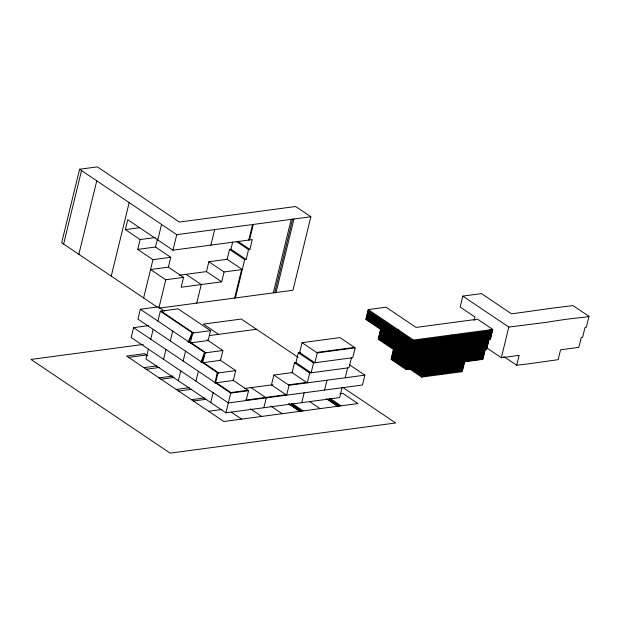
<?xml version="1.0" encoding="UTF-8"?>
<svg xmlns="http://www.w3.org/2000/svg" width="620" height="620" viewBox="0 0 620 620"><rect width="100%" height="100%" fill="white"/><g stroke="black" fill="none" stroke-linecap="round" stroke-linejoin="round"><path stroke-width="0.93" d="M179.358 275.218L206.468 271.591L208.87 261.733L227.114 259.292L242.319 269.529L224.076 271.971L221.673 281.829L181.149 287.246L183.551 277.388L165.765 279.767L158.836 308.179L292.958 290.245L310.876 216.744L295.67 206.506L179.343 222.061L97.371 166.865L79.585 169.244L61.667 242.746L157.24 307.101M63.612 244.055L81.53 170.554M78.849 254.324L96.767 180.823M111.243 276.132L129.161 202.631M155.108 237.545L140.128 239.545L125.341 229.594L127.743 219.728L172.972 250.185L252.27 239.583L249.868 249.442L248.542 249.62L236.538 241.537M165.765 279.767L150.559 269.529L168.353 267.15L170.756 257.292L152.962 259.672L137.725 249.403L140.128 239.545M148.56 325.655L133.571 327.654L131.169 337.512L228.338 402.946L362.46 385.012L364.862 375.154L349.665 364.917M164.44 311.124L158.116 306.869L140.329 309.248L137.927 319.106L217.946 372.992L235.74 370.613L233.337 380.471L215.543 382.85L217.946 372.992M137.725 249.403L155.512 247.024L157.48 238.963M143.631 297.941L152.962 259.672M157.767 239.948L161.549 224.44M148.358 349.091L145.956 358.949L225.936 412.804L339.651 397.598L342.054 387.74M150.761 339.225L153.163 329.367M172.972 250.185L176.754 234.678L310.876 216.744M157.93 321.098L160.332 311.24L178.126 308.861L210.521 330.669L208.111 340.535L190.325 342.914L192.727 333.048L160.332 311.24M163.564 359.329L165.966 349.463M170.314 340.915L172.717 331.057M196.742 303.11L201.267 284.557L186.062 274.319M210.878 245.117L214.66 229.609M178.343 380.757L180.745 370.899M183.148 361.042L185.55 351.176M195.951 381.137L198.353 371.279M227.114 259.292L229.524 249.434L230.935 249.24L246.14 259.478L248.542 249.62M140.329 309.248L205.104 352.865L202.701 362.723L220.495 360.344L222.898 350.486L207.096 339.845M230.935 249.24L232.686 242.071M234.647 298.042L241.575 269.63M248.783 240.049L252.565 224.541M235.399 297.941L244.722 259.672L246.14 259.478M249.535 239.948L253.309 224.44M210.738 402.566L213.141 392.708M225.936 412.804L230.749 393.088L248.535 390.709L246.132 400.567L245.474 400.125L285.99 394.7M273.296 292.873L291.214 219.371M274.714 292.687L292.632 219.185M276.04 292.508L293.958 219.007M263.841 407.735L266.244 397.877L251.046 387.639M292.803 372.519L273.854 375.053L271.452 384.912L286.657 395.149L289.06 385.291L364.862 375.154M296.399 362.499L294.5 362.754L292.097 372.612L307.303 382.85L309.706 372.992L349.029 367.73L351.431 357.872M300.219 352.447L298.321 352.703L295.918 362.56L311.124 372.798L313.526 362.94L352.757 357.694L355.159 347.836L339.954 337.598L302.048 342.666L299.646 352.524L314.851 362.762L317.254 352.904L355.159 347.836M301.746 402.667L304.149 392.809M324.562 390.081L326.965 380.223M345.208 377.781L347.611 367.923M368.249 309.582L365.846 319.44L380.634 329.398L378.231 339.256L408.665 359.794L486.646 349.331L489.048 339.473L490.374 339.295L492.776 329.437L477.571 319.199L416.067 327.422L386.043 307.202L368.249 309.582L413.478 340.039L492.776 329.437M398.272 329.801L391.065 359.375L406.271 369.613L424.064 367.234L421.654 377.099L408.851 368.474M406.271 369.613L413.478 340.039M441.773 374.41L451.383 334.971M503.897 356.671L516.724 365.219L527.279 363.994L558.139 359.678L560.542 349.82L578.786 347.378L581.258 337.489L582.606 337.334L585.009 327.469L586.334 327.298L589 316.355L573.035 305.606L568.858 306.11A868.635 261.81 -23.9 0 0 530.952 311.178L511.531 313.829L481.5 293.609L462.814 296.104L460.149 307.047L474.936 317.006L474.06 320.587M482.081 359.476L489.289 329.902M490.04 329.801L482.825 359.383L464.582 361.817L462.179 371.682L421.654 377.099M486.157 347.533L501.332 357.74L508.811 327.073L547.344 322.214A868.635 647.257 74.4 0 1 585.241 317.146L589 316.355M516.724 365.219L519.126 355.361L501.332 357.74M201.748 362.08L205.104 352.865M188.914 341.961L192.727 333.048M125.341 229.594L139.384 227.71M210.521 330.669L191.952 333.157L188.139 342.062L189.689 341.86M143.267 344.418L31 359.429L170.151 453.135L395.653 422.979L342.868 387.438M209.475 335.567L256.494 329.282M128.596 357.376L146.382 354.997M222.898 350.486L204.337 352.974L200.973 362.188L202.523 361.979L218.721 372.884L217.287 372.543L214.97 382.92L216.318 382.742L230.857 392.538L247.876 390.259M143.832 367.644L156.945 365.885M146.196 369.233L159.309 367.482M316.595 352.462L354.493 347.394M492.536 330.437L413.238 341.039L368.001 310.589M492.303 331.375L413.005 341.976L367.776 311.527M492.079 332.312L412.781 342.914L367.551 312.464M491.846 333.25L412.548 343.852L367.319 313.394M159.038 377.875L173.081 375.999M491.621 334.188L412.323 344.79L367.094 314.332M160.983 379.192L174.096 377.433M491.389 335.126L412.091 345.728L366.862 315.27M491.164 336.063L411.866 346.665L366.637 316.208M490.932 337.001L411.634 347.603L366.404 317.146M490.707 337.939L411.409 348.541L366.18 318.083M312.868 362.499L314.185 362.32M490.474 338.877L411.176 349.478L365.947 319.021M488.924 339.993L410.952 350.416L380.502 329.918M488.692 340.93L410.719 351.354L380.277 330.855M488.467 341.868L410.494 352.292L380.045 331.793M488.235 342.806L410.262 353.229L379.82 332.731M488.01 343.736L410.037 354.167L379.587 333.669M487.777 344.673L409.805 355.105L379.363 334.606M487.553 345.611L409.58 356.043L379.138 335.544M487.32 346.549L409.347 356.981L378.905 336.482M487.095 347.487L409.123 357.918L378.68 337.412M176.227 389.453L189.333 387.702M486.863 348.425L408.89 358.856L378.448 338.349M309.047 372.543L310.457 372.356M485.228 349.517L486.646 349.331M178.591 391.042L191.696 389.29M484.995 350.494L408.433 360.724L393.235 350.494M484.762 351.431L408.208 361.662L393.003 351.424M484.538 352.369L407.975 362.599L392.778 352.362M484.305 353.299L407.751 363.537L392.545 353.299M484.081 354.237L407.518 364.475L392.321 354.237M483.848 355.175L407.293 365.413L392.088 355.175M483.623 356.113L407.061 366.35L391.863 356.113M244.412 388.523L272.839 384.726M483.391 357.05L406.836 367.288L391.631 357.05M483.166 357.988L406.611 368.226L391.406 357.988M288.393 384.842L306.644 382.401M482.941 358.926L406.379 369.163L391.173 358.926M423.94 367.722L464.465 362.305M191.425 399.691L204.538 397.932M464.233 363.243L423.716 368.66L422.111 367.583M464.008 364.18L423.483 369.597L420.282 367.443M193.378 401L206.483 399.249M463.775 365.118L423.259 370.535L418.454 367.303M463.551 366.056L423.026 371.473L418.229 368.241M463.318 366.994L422.801 372.411L416.4 368.102M463.094 367.931L422.569 373.349L414.571 367.962M462.861 368.869L422.344 374.286L413.54 368.358M462.636 369.807L422.111 375.224L412.509 368.753M462.404 370.745L421.887 376.162L410.68 368.613M208.615 411.262L221.883 409.487M339.892 393.708L342.736 393.328L357.942 403.566L223.82 421.499L126.65 356.066L144.437 353.687L147.599 355.818M462.814 296.104L508.811 327.073M237.863 241.358L249.868 249.442M229.524 249.434L244.722 259.672M79.585 169.244L176.754 234.678M208.87 261.733L224.076 271.971M206.468 271.591L221.673 281.829M302.048 342.666L317.254 352.904M155.512 247.024L170.756 257.292M298.321 352.703L313.526 362.94M168.353 267.15L183.551 277.388M298.081 357.283L241.296 319.044L203.391 324.113L218.597 334.351M294.5 362.754L309.706 372.992M329.817 398.28L341.023 405.829M329.29 399.001L339.698 406.007M327.879 399.187L338.28 406.193M326.329 398.753L337.528 406.294M273.854 375.053L289.06 385.291M309.636 401.628L320.036 408.634M161.107 311.139L193.502 332.948M291.912 403.349L303.118 410.897M291.392 404.07L301.793 411.075M289.176 403.721L300.375 411.262M288.424 403.821L299.631 411.362M219.937 359.972L235.74 370.613M190.456 342.38L205.879 352.764M232.74 380.068L248.535 390.709M270.932 406.154L282.131 413.703M133.571 327.654L230.749 393.088M250.519 408.89L261.725 416.431M231.338 412.207L241.614 419.12"/></g></svg>
